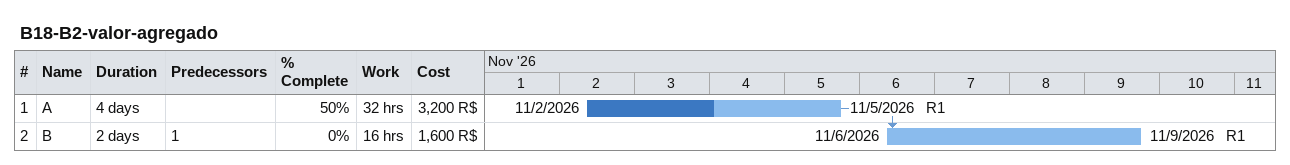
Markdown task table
B18-B2-valor-agregado

| ID | Task | Duration | Start | Finish | Predecessors | Resources | % complete | Work (h) | Cost (R$) |
|---|---|---|---|---|---|---|---|---|---|
| 1 | A | 4d | 2026-11-02 | 2026-11-05 |  | R1 | 50 | 32 | 3200 |
| 2 | B | 2d | 2026-11-06 | 2026-11-09 | 1 | R1 | 0 | 16 | 1600 |
